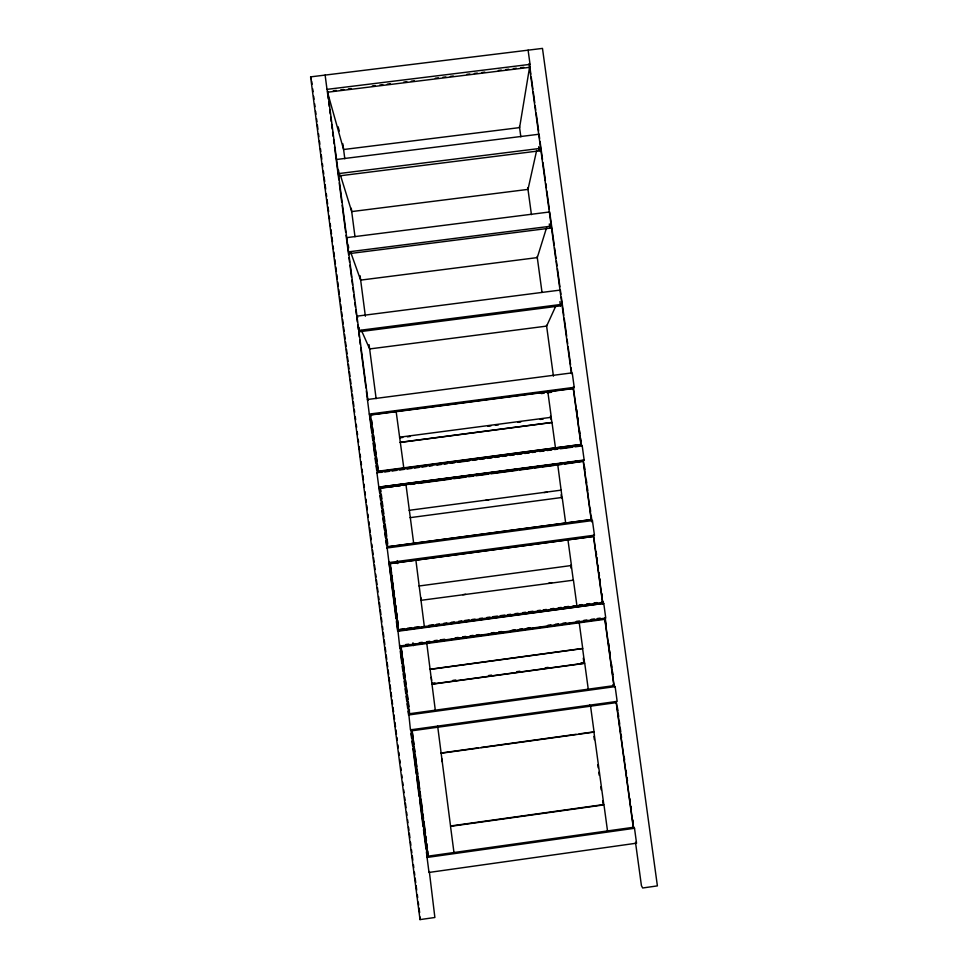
<?xml version="1.0" encoding="UTF-8"?>
<svg xmlns="http://www.w3.org/2000/svg" width="968" height="968" viewBox="0 0 968 968"><rect width="100%" height="100%" fill="white"/><g stroke="black" fill="none" stroke-linecap="round" stroke-linejoin="round"><path stroke-width="1.45" d="M615.152 701.558L616.217 702.647L633.254 827.313L428.025 856.172L427.783 851.114M437.633 726L450.531 825.994L603.802 804.541L593.916 731.856L579.07 733.913M633.326 826.37L634.512 828.281L636.545 843.188L429.005 872.446L427.057 857.454L427.348 849.831M429.332 871.563L434.874 917.495L420.015 919.6L420.221 917.083M528.104 50.167L530.053 64.372L519.586 127.607L343.604 149.52L327.728 92.976M428.025 856.172L411.944 729.545M536.659 150.391L527.996 189.389L351.711 211.581L340.421 175.148M426.719 642.825L435.298 710.185M539.309 150.863L539.866 148.443L338.558 173.611L339.272 175.886L539.309 150.863L538.74 146.664M612.841 684.678L615.14 686.615L617.16 701.389L410.432 729.86L408.774 713.827L614.087 685.622M424.504 625.957L424.335 626.55L415.877 560.085M546.605 227.589L537.288 257.597L360.653 280.115L350.839 252.684M549.885 228.17L550.502 226.246L348.746 251.825L349.4 253.604L549.885 228.17L549.304 223.959M409.343 709.617L409.464 713.731L401.091 646.309L603.838 618.782L604.818 619.326L613.894 685.659M421.14 600.305L573.443 580.171L576.94 605.883L573.153 605.823M555.777 306.094L546.617 326.107L369.643 348.94L361.475 330.487M399.857 645.354L399.518 646.08L605.762 618.08L603.754 603.379L397.945 630.676L399.881 648.403M560.496 305.864L561.186 304.424L358.983 330.427L359.576 331.709L560.496 305.864L559.915 301.629M398.55 630.047L390.31 563.509L593.493 536.429L602.507 602.423L398.55 630.047L398.901 629.418M547.235 392.802L547.852 391.895L551.3 417.305L550.671 418.055M572.499 389.499L574.218 387.345L572.233 372.849L367.392 399.518L367.937 400.377M554.785 448.402L555.463 447.857L552.002 422.399L400.171 442.315M580.921 444.494L378.331 471.67L370.538 415.03L573.274 388.567L580.921 444.494L377.859 471.259M581.32 446.018L582.155 445.449L584.152 460.006L583.305 460.478L378.815 487.146L376.903 472.505L582.155 445.449M583.208 461.24L380.049 488.102L387.708 546.787L591.194 519.61L583.208 461.24L564.501 464.071M389.063 562.553L594.437 535.195L592.428 520.566L591.533 520.651M413.675 543.29L406.028 485.016L403.196 485.391M395.972 618.455L387.164 547.936M387.708 546.787L591.194 519.61M427.057 857.454L634.512 828.281M408.496 715.001L615.14 686.615M411.69 730.816L616.217 702.647M440.96 753.019L478.083 747.877M481.06 747.465L576.093 734.325M440.948 753.273L594.086 732.098L590.565 706.18L589.669 705.067M400.316 629.224L404.588 628.655M407.431 628.268L411.702 627.688M414.546 627.3L418.817 626.72M428.969 625.352L433.422 624.747M436.399 624.348L439.375 623.936M443.828 623.332L446.805 622.932M451.269 622.327L454.234 621.928M458.699 621.323L461.675 620.924M464.64 620.524L469.105 619.919M472.069 619.508L475.046 619.109M479.511 618.504L482.475 618.104M486.94 617.499L489.917 617.1M492.881 616.689L497.346 616.096M500.323 615.684L504.776 615.079M507.752 614.68L510.729 614.281M515.182 613.676L518.158 613.276M522.611 612.671L525.588 612.26M528.564 611.861L533.017 611.256M537.482 610.651L540.446 610.251M543.423 609.852L546.4 609.453M550.852 608.848L553.829 608.436M558.294 607.831L561.259 607.432M564.235 607.033L568.7 606.428M579.118 605.012L582.107 604.613M586.596 604.008L589.585 603.596M594.062 602.991L597.05 602.592M397.594 631.305L603.754 603.379M405.834 644.543L408.823 644.144M419.301 642.716L422.29 642.316M426.779 641.699L429.768 641.3M434.257 640.683L437.246 640.284M440.234 639.872L444.723 639.267M455.202 637.839L458.191 637.44M462.68 636.823L465.668 636.424M470.158 635.807L473.146 635.407M476.135 634.996L479.124 634.597M491.091 632.975L494.091 632.564M498.568 631.959L501.569 631.547M512.036 630.132L515.024 629.72M519.514 629.115L522.502 628.704M526.991 628.099L529.98 627.688M547.936 625.255L550.925 624.844M555.414 624.239L558.403 623.828M562.892 623.223L565.881 622.811M576.359 621.395L579.348 620.984M583.837 620.379L586.826 619.968M591.315 619.363L594.304 618.951M597.292 618.552L600.281 618.141M400.764 647.048L604.818 619.326M429.986 669.263L582.579 648.451L584.587 663.177L431.922 684.061M429.949 669.42L582.736 648.584L579.239 622.799L578.416 622.23M432.018 683.263L435.007 682.851M452.867 680.407L455.843 680.008M488.598 675.531L491.575 675.12M516.888 671.659L519.864 671.247M545.178 667.787L548.154 667.388M580.909 662.911L583.885 662.499M431.897 684.231L584.745 663.334L588.254 689.18M386.74 548.033L592.428 520.566M389.91 563.691L593.493 536.429M419.011 586.003L571.447 565.506L567.962 539.854L567.212 539.817M462.74 594.691L465.705 594.291M548.892 583.075L551.857 582.675M381.852 472.311L376.903 472.505M384.828 471.924L389.293 471.331M392.27 470.944L396.735 470.351M399.711 469.952L404.176 469.371M407.153 468.972L411.618 468.391M414.594 467.992L419.059 467.411M422.036 467.012L426.513 466.419M429.489 466.031L432.466 465.644M436.931 465.051L441.396 464.459M444.373 464.071L447.349 463.672M450.326 463.285L454.791 462.692M457.767 462.305L469.674 460.732M472.65 460.344L477.115 459.752M480.092 459.364L484.569 458.771M487.545 458.372L492.01 457.791M494.987 457.392L499.452 456.811M502.428 456.412L506.893 455.831M509.87 455.432L514.335 454.839M517.311 454.452L521.776 453.859M524.753 453.472L529.218 452.879M532.194 452.492L535.171 452.092M539.648 451.511L544.113 450.919M547.089 450.531L551.554 449.939M554.531 449.551L557.507 449.152M560.484 448.765L572.39 447.192M575.367 446.792L579.832 446.212M378.815 487.146L584.152 460.006M391.338 486.287L394.339 485.888M398.828 485.295L401.829 484.895M406.318 484.303L409.319 483.903M412.32 483.516L416.809 482.911M421.31 482.318L424.299 481.931M427.299 481.532L431.788 480.939M434.789 480.539L439.291 479.946M442.279 479.547L445.28 479.148M449.769 478.555L452.77 478.168M457.271 477.575L460.26 477.176M464.761 476.583L467.75 476.183M472.251 475.591L475.24 475.191M478.24 474.792L482.742 474.199M485.73 473.812L490.231 473.207M493.22 472.82L497.721 472.227M500.722 471.827L505.211 471.234M508.212 470.835L511.201 470.436M515.702 469.843L518.691 469.444M523.192 468.851L527.681 468.258M530.682 467.871L533.683 467.471M538.172 466.879L541.173 466.479M544.173 466.08L548.662 465.487M551.663 465.088L556.152 464.495M380.049 488.102L393.274 486.71M396.106 486.335L400.353 485.767M410.517 484.423L415.006 483.831M417.994 483.431L450.882 479.087M453.883 478.688L465.838 477.115M468.827 476.716L473.316 476.123M476.304 475.724L488.271 474.151M491.26 473.751L516.682 470.387M519.671 470L531.638 468.415M534.626 468.016L539.103 467.423M542.104 467.036L554.059 465.451M561.525 464.459L557.048 465.051L557.737 464.604L562.069 497.479M409.089 510.33L561.198 490.135M485.682 500.347L488.671 499.96M544.04 492.603L547.029 492.204M410.057 517.662L562.19 497.443L565.675 523.023L564.937 523.095M366.327 390.915L369.292 414.086L574.218 387.345M369.292 414.086L369.824 414.861L573.431 388.277M541.269 393.577L544.246 393.189M548.723 392.609L551.687 392.221M399.506 437.209L551.3 417.305M399.844 437.826L402.821 437.439M407.31 436.846L410.299 436.459M487.945 426.271L490.933 425.884M495.41 425.291L498.399 424.904M517.807 422.363L520.796 421.963M540.217 419.422L543.205 419.035M400.232 442.424L551.881 422.52L551.191 417.438M559.25 290.206L357.131 316.137L357.724 317.516M346.895 237.608L548.566 212.101M336.719 159.466L537.942 134.37M420.015 919.6L310.607 76.871L542.479 48.4L657.393 885.889L642.679 887.983L641.433 885.684L635.492 842.269M325.127 75.093L326.99 89.371L530.053 64.372M333.331 90.786L336.332 90.423M340.821 89.867L343.821 89.492M348.323 88.947L351.324 88.572M372.329 85.983L375.318 85.62M379.819 85.063L382.82 84.7M387.321 84.143L390.322 83.768M403.825 82.111L406.826 81.735M411.315 81.179L414.316 80.816M435.322 78.227L438.322 77.863M442.824 77.307L445.825 76.932M450.314 76.387L453.314 76.012M466.818 74.355L469.819 73.979M474.32 73.423L477.321 73.06M481.822 72.503L484.811 72.128M498.314 70.47L501.315 70.095M505.816 69.551L508.817 69.176M513.318 68.619L516.319 68.256M520.82 67.7L523.809 67.324M529.556 67.337L327.777 92.19L326.99 89.371M593.517 535.183L594.437 535.195M601.539 601.975L602.507 602.423M403.837 468.306L396.166 411.69M370.538 415.03L371.059 415.804M310.607 76.871L311.212 78.807M338.086 126.748L339.284 131.043M529.823 66.659L530.851 74.149M531.25 77.138L532.896 89.117M533.308 92.117L534.735 102.596M535.147 105.597L535.764 110.086M536.175 113.075L538.631 131.055M539.031 134.044L539.648 138.533M540.059 141.534L542.516 159.502M542.927 162.491L545.383 180.459M545.795 183.46L546.412 187.949M546.811 190.95L549.267 208.919M549.679 211.907L554.192 244.856M554.591 247.856L556.031 258.335M556.443 261.324L557.048 265.825M557.459 268.814L559.915 286.782M560.327 289.783L560.944 294.272M561.355 297.261L563.812 315.241M564.223 318.23L566.679 336.199M567.091 339.199L567.696 343.688M568.107 346.677L570.563 364.646M570.975 367.646L571.592 372.135M576.71 409.573L577.122 412.574M577.727 417.063L578.138 420.051M579.578 430.542L579.989 433.531M580.594 438.032L581.006 441.021M584.49 466.479L584.902 469.468M586.33 479.959L586.741 482.947M587.358 487.449L587.77 490.437M590.226 508.406L590.637 511.406M591.242 515.896L591.859 520.385M596.155 551.833L596.566 554.833M596.978 557.822L597.389 560.823M598.006 565.312L598.405 568.301M599.023 572.802L599.434 575.791M599.845 578.791L600.257 581.78M601.89 593.759L602.302 596.76M602.919 601.249L603.33 604.238M605.169 617.717L606.186 625.207M608.654 643.175L609.053 646.176M609.671 650.665L610.082 653.654M611.51 664.145L611.921 667.134M612.538 671.635L612.95 674.623M617.451 707.572L617.862 710.56M618.274 713.561L618.685 716.55M619.29 721.039L619.702 724.04M620.319 728.529L620.73 731.53M621.141 734.518L621.553 737.519M624.215 756.988L624.614 759.977M626.054 770.455L626.465 773.456M627.07 777.945L627.482 780.946M629.938 798.915L630.35 801.903M630.967 806.404L631.378 809.393M632.806 819.872L633.217 822.873M529.06 63.706L571.423 373.636M573.274 387.103L581.248 445.498M583.305 460.478L591.69 521.861M593.529 535.328L602.955 604.201M604.794 617.681L614.208 686.554M616.253 701.522L633.447 827.289M580.776 460.816L381.828 487.11M519.417 126.397L520.844 136.863M527.766 187.719L531.432 214.642M537.143 256.52L542.019 292.409M546.509 325.309L553.43 376.165M607.517 830.931L603.971 804.868L450.531 826.345L453.968 852.53M571.301 565.457L573.298 580.122M550.417 416.216L550.816 419.144M561.089 494.769L561.5 497.794M570.66 565.167L571.072 568.216M583.28 658.107L583.704 661.192M593.928 736.43L594.364 739.661M597.776 764.744L598.188 767.781M598.793 772.27L599.204 775.247M600.789 786.875L601.188 789.827M602.653 800.633L603.064 803.621M420.777 597.51L421.177 600.499M431.256 677.37L431.643 680.322M441.952 758.985L442.352 761.985M412.973 642.752L413.348 645.644M342.853 143.784L344.814 158.776M351.275 208.253L354.99 236.737M360.084 275.723L365.372 316.209M369.086 344.693L376.129 398.671M397.279 560.605L397.666 563.606M371.627 420.209L372.208 424.625M372.583 427.566L373.164 431.97M373.539 434.91L374.12 439.327M374.507 442.267L375.076 446.671M375.463 449.612L376.032 454.028M376.419 456.969L376.988 461.373M377.375 464.313L377.956 468.73M380.509 488.392L380.908 491.381M381.295 494.37L381.876 498.859M382.263 501.847L382.856 506.337M383.243 509.325L383.824 513.802M384.211 516.803L384.804 521.28M385.191 524.269L386.752 536.236M387.139 539.224L387.72 543.714M390.89 567.998L391.471 572.487M391.871 575.488L392.451 579.977M392.839 582.978L393.431 587.479M393.819 590.468L394.399 594.969M394.799 597.958L395.38 602.459M395.767 605.448L396.36 609.949M396.747 612.938L397.328 617.439M397.727 620.428L398.308 624.929M401.672 650.726L402.252 655.142M402.627 658.095L404.164 669.868M404.551 672.808L405.12 677.225M405.507 680.177L406.088 684.594M406.463 687.534L407.044 691.951M407.431 694.903L408 699.32M408.387 702.26L408.968 706.676M412.332 732.51L413.88 744.368M414.268 747.332L414.836 751.785M415.224 754.75L416.772 766.608M417.16 769.572L417.74 774.013M418.128 776.977L419.676 788.847M420.064 791.812L420.632 796.253M421.019 799.217L422.568 811.075M422.956 814.04L423.536 818.492M423.923 821.457L425.472 833.315M425.859 836.279L426.44 840.732M426.815 843.697L427.396 848.149M338.534 170.259L338.897 173.066M348.286 245.134L348.661 247.953M359.019 327.45L359.382 330.294M327.68 91.476L367.876 399.917M369.824 414.897L377.435 473.291M379.19 486.759L387.188 548.154M388.942 561.621L397.921 630.507M399.869 645.475L408.847 714.348M410.795 729.327L427.372 856.595M327.329 91.524L328.297 99.002M328.684 102.003L329.277 106.492M329.664 109.481L330.245 113.97M330.645 116.971L331.225 121.46M331.613 124.448L332.206 128.95M332.593 131.938L333.173 136.428M333.561 139.428L334.154 143.917M334.541 146.906L338.836 179.842M339.224 182.831L341.752 202.3M342.152 205.289L345.661 232.235M346.048 235.236L348.589 254.693M348.976 257.682L349.557 262.183M349.944 265.171L351.505 277.151M351.904 280.139L352.485 284.628M352.872 287.629L353.465 292.118M353.852 295.107L354.433 299.596M354.82 302.597L355.413 307.086M355.8 310.075L356.381 314.576M356.781 317.564L357.361 322.054M357.749 325.054L358.329 329.543M358.729 332.532L359.309 337.021M359.697 340.022L360.29 344.511M360.677 347.5L365.94 387.926M369.449 414.873L371.797 432.829M372.184 435.83L372.765 440.319M373.152 443.308L374.713 455.287M375.112 458.287L375.693 462.777M376.08 465.765L376.673 470.254M379.008 488.223L379.589 492.712M379.988 495.713L380.569 500.202M380.956 503.191L381.549 507.68M381.936 510.68L382.517 515.17M382.904 518.158L383.497 522.647M383.885 525.648L384.465 530.137M384.865 533.126L385.445 537.627M385.833 540.616L386.426 545.105M396.372 621.456L397.533 630.434M400.268 651.391L401.829 663.37M402.216 666.359L402.797 670.848M403.196 673.849L403.777 678.338M404.164 681.339L404.757 685.828M405.144 688.817L405.725 693.306M406.112 696.307L406.705 700.796M407.092 703.784L407.673 708.274M408.072 711.274L408.46 714.263M410.989 733.732L411.581 738.221M411.969 741.21L412.549 745.699M412.949 748.7L416.264 774.146M416.651 777.135L419.18 796.604M419.58 799.592L423.089 826.539M423.476 829.54L426.017 848.996M426.404 851.985L426.985 856.474M311.696 81.276L312.083 84.264M312.676 88.766L313.063 91.754M313.644 96.255L314.031 99.244M314.612 103.745L315.011 106.734M315.592 111.235L315.979 114.224M316.56 118.725L316.947 121.714M317.335 124.715L317.928 129.204M318.508 133.693L318.896 136.694M319.476 141.183L319.864 144.184M320.456 148.673L320.844 151.673M321.231 154.674L321.812 159.163M322.392 163.653L322.78 166.653M323.373 171.142L323.76 174.143M324.147 177.132L324.728 181.633M325.115 184.622L325.708 189.123M326.289 193.612L326.676 196.613M327.063 199.602L327.644 204.103M328.031 207.091L328.624 211.593M329.205 216.082L329.592 219.083M330.173 223.572L330.56 226.572M330.947 229.561L331.54 234.05M331.927 237.051L332.508 241.54M333.089 246.041L333.476 249.03M333.875 252.031L334.456 256.52M334.843 259.521L335.424 264.01M335.811 267.011L336.404 271.5M336.791 274.501L337.372 278.99M337.759 281.99L338.34 286.48M338.727 289.48L339.32 293.969M339.707 296.97L340.288 301.459M340.675 304.46L341.256 308.949M341.644 311.95L342.236 316.439M342.624 319.44L343.204 323.929M343.592 326.918L344.172 331.419M344.572 334.408L345.152 338.909M345.54 341.898L346.12 346.399M346.508 349.387L347.089 353.889M347.488 356.877L348.069 361.379M348.456 364.367L349.037 368.869M349.424 371.857L350.017 376.358M350.404 379.347L350.985 383.848M351.372 386.837L351.953 391.326M352.34 394.327L352.933 398.816M353.32 401.817L353.901 406.306M354.288 409.307L354.675 412.308M355.268 416.797L355.655 419.797M356.236 424.286L356.623 427.275M357.204 431.776L357.591 434.765M358.184 439.266L358.571 442.255M359.152 446.756L359.539 449.745M360.12 454.246L360.507 457.235M361.1 461.736L361.488 464.725M362.068 469.226L362.456 472.215M362.843 475.215L363.436 479.704M364.016 484.206L364.404 487.194M364.984 491.684L365.372 494.684M365.964 499.173L366.352 502.174M366.739 505.175L367.32 509.664M367.901 514.153L368.288 517.154M368.881 521.643L369.268 524.644M369.655 527.633L370.236 532.134M370.623 535.122L371.204 539.624M371.797 544.113L372.184 547.114M372.571 550.102L373.152 554.604M373.539 557.592L374.132 562.093M374.519 565.082L375.1 569.583M375.681 574.072L376.068 577.073M376.455 580.062L377.048 584.551M377.435 587.552L378.016 592.041M378.597 596.542L378.984 599.531M379.383 602.532L379.964 607.021M380.351 610.021L380.932 614.511M381.319 617.511L381.9 622M382.493 626.502L382.88 629.49M383.267 632.491L383.848 636.98M384.236 639.981L384.828 644.47M385.216 647.471L385.796 651.96M386.184 654.961L386.764 659.45M387.152 662.451L387.744 666.94M388.132 669.941L388.712 674.43M389.1 677.418L389.68 681.92M390.068 684.908L390.661 689.41M391.048 692.398L391.629 696.899M392.016 699.888L392.597 704.389M392.996 707.378L393.577 711.879M393.964 714.868L394.545 719.369M394.932 722.358L395.525 726.859M395.912 729.848L396.493 734.349M396.88 737.338L397.267 740.338M397.848 744.828L398.247 747.828M398.828 752.317L399.215 755.318M399.796 759.807L400.183 762.808M400.764 767.297L401.163 770.298M401.744 774.787L402.131 777.776M402.712 782.277L403.099 785.266M403.692 789.767L404.079 792.756M404.66 797.257L405.048 800.246M405.435 803.246L406.015 807.735M406.608 812.237L406.996 815.225M407.576 819.727L407.964 822.715M408.544 827.216L408.944 830.205M409.331 833.206L409.912 837.695M410.493 842.184L410.88 845.185M411.461 849.674L411.86 852.675M412.247 855.676L412.828 860.165M413.409 864.654L413.796 867.655M414.389 872.144L414.776 875.145M415.163 878.133L415.744 882.635M416.131 885.623L416.712 890.124M417.305 894.614L417.692 897.614M418.273 902.103L418.66 905.104M419.047 908.093L419.64 912.594"/></g></svg>
